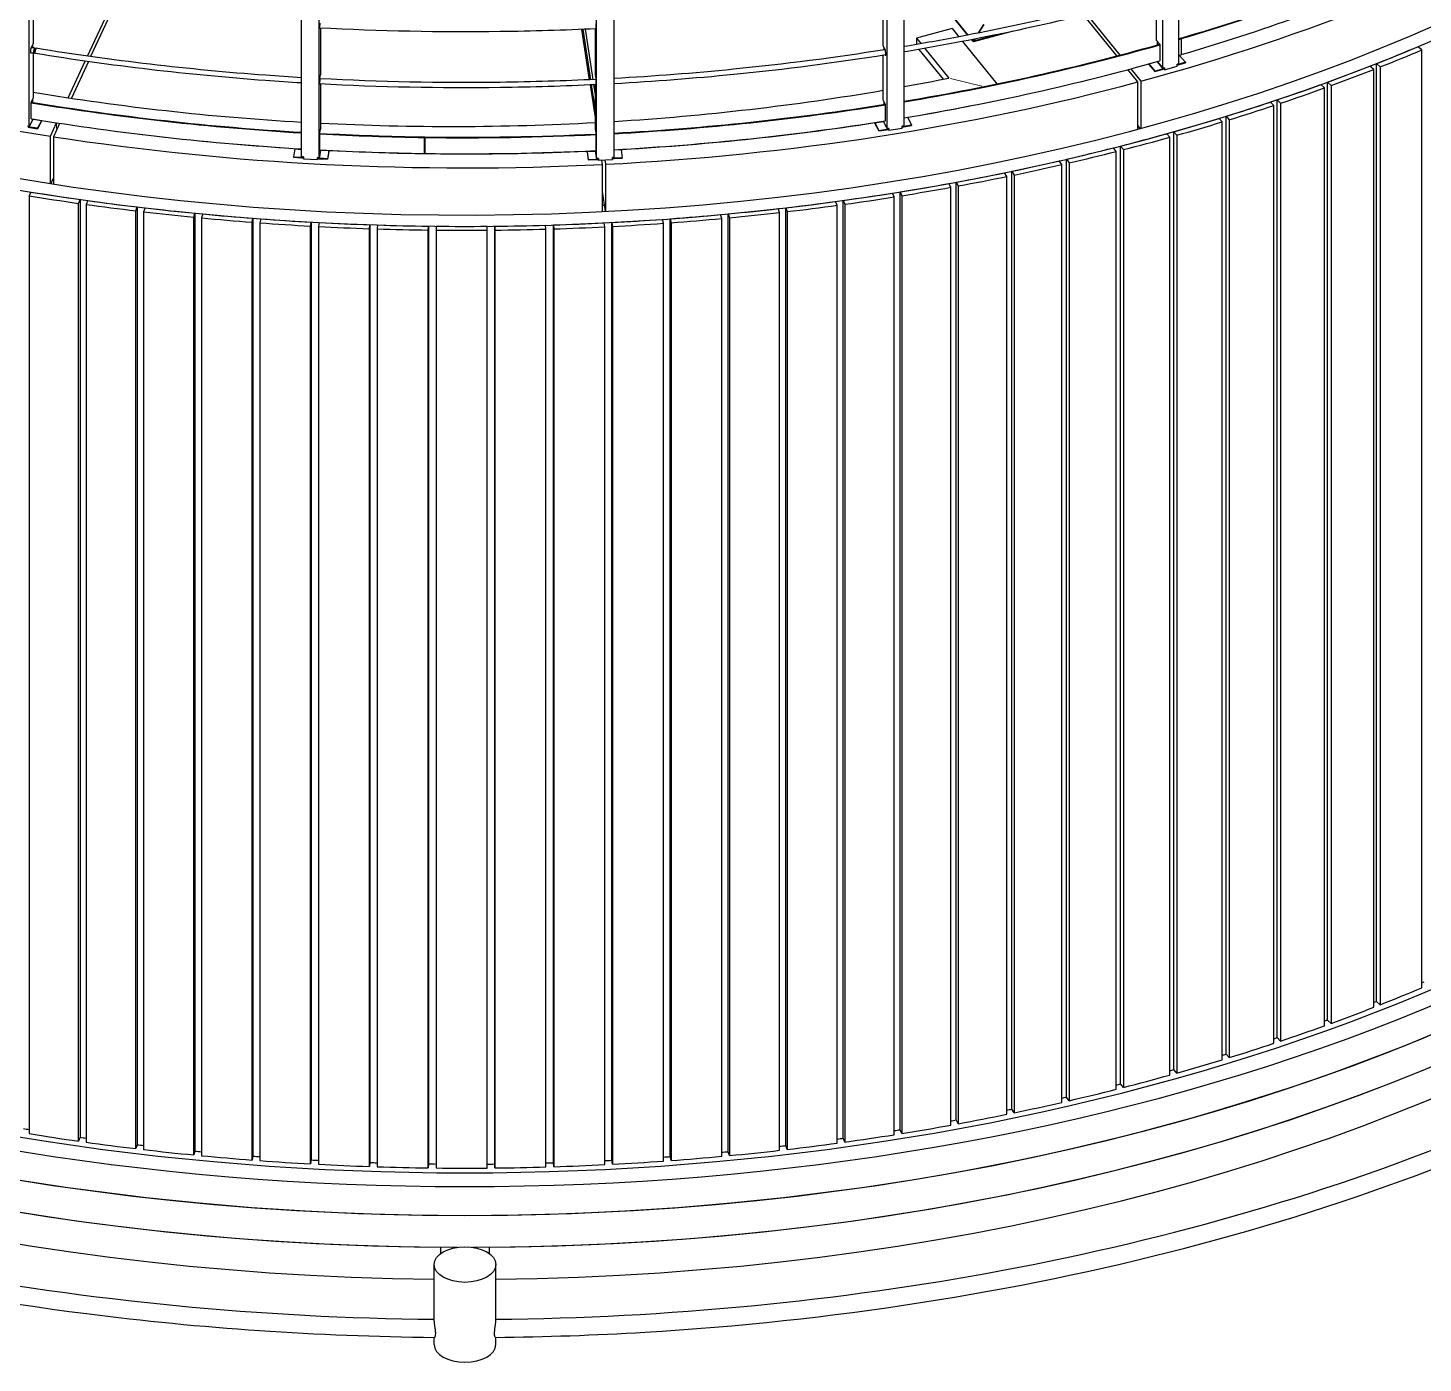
# Model space of a CAD drawing. Header units: millimetres. Extents: x 0 to 89100, y 0 to 63000.
# Drawn here: x 78473 to 83818, y 42423 to 47537 of the extents above; entities that cross this region are included whole.
import ezdxf

# ---------------------------------------------------------------- set-up
doc = ezdxf.new("R2010")
doc.units = ezdxf.units.MM
doc.header["$LTSCALE"] = 150
doc.layers.add('Visible', color=7, linetype='Continuous', lineweight=25)
doc.layers.add('Visible Narrow', color=7, linetype='Continuous', lineweight=18)

msp = doc.modelspace()

# ---------------------------------------------------------------- linework, layer by layer
at = {"layer": 'Visible'}
for p, q in [((82821, 47381.98), (82821, 48123.57)), ((82881.46, 47399.31), (82881.46, 48140.89)), ((78477.82, 47159.33), (78477.82, 47900.92)), ((81764.16, 47150.88), (81764.16, 47892.47)), ((81829.13, 47161.45), (81829.13, 47903.03)), ((79521.47, 47043.15), (79521.47, 47784.73)), ((79588.65, 47039.36), (79588.65, 47780.94)), ((80651.52, 47036.63), (80651.52, 47778.21)), ((80718.75, 47040.07), (80718.75, 47781.66)), ((82073.59, 47509.09), (81937.52, 47677.56)), ((82075.3, 47509.42), (81939.25, 47677.87)), ((78493.13, 47654.21), (78493.13, 47475.66)), ((81749.31, 47467.29), (81749.31, 47645.89)), ((82796.66, 47488.68), (82796.66, 47659.09)), ((78701.59, 47428.42), (78786.21, 47610.75)), ((78797.92, 47609.2), (78713.25, 47426.78)), ((82644.38, 47429.43), (82518.02, 47585.88)), ((82529.07, 47588.6), (82655.3, 47432.3)), ((79593.98, 47536.02), (79593.98, 47356.8)), ((80624.67, 47338.17), (80595.44, 47531.01)), ((80629.26, 47338.38), (80600.04, 47531.21)), ((80607.41, 47531.53), (80636.63, 47338.72)), ((80646.68, 47354.09), (80646.68, 47533.33)), ((82013.48, 47534), (81877.53, 47497.4)), ((82013.48, 47534), (82038.97, 47502.44)), ((82247.53, 47523.9), (82094.83, 47482.79)), ((82114.99, 47517.21), (82135.46, 47549.69)), ((82135.46, 47549.69), (82114.99, 47517.21)), ((78485.48, 47460.49), (78493.13, 47475.66)), ((78490.58, 47470.6), (78490.58, 47460.74)), ((81749.31, 47467.29), (81756.74, 47452.08)), ((81877.53, 47497.4), (81877.53, 47473.19)), ((81877.53, 47497.4), (81894.69, 47476.16)), ((82053.35, 47484.64), (82184.65, 47322.08)), ((82094.83, 47482.79), (82087.94, 47491.32)), ((82094.83, 47485.24), (82089.65, 47491.66)), ((82205.58, 47515.06), (82094.83, 47485.24)), ((82094.83, 47485.24), (82100.18, 47493.72)), ((82100.18, 47493.72), (82094.83, 47485.24)), ((82094.83, 47482.79), (82094.83, 47485.24)), ((82094.83, 47482.79), (82094.83, 47485.24)), ((82796.66, 47488.68), (82809, 47474.33)), ((82798.35, 47486.71), (82798.35, 47471.22)), ((82808.36, 47474.04), (82808.36, 47475.08)), ((82809, 47474.33), (82809, 47410.03)), ((82888.83, 47497.22), (82890.53, 47495.29)), ((82889.68, 47496.24), (82889.68, 47497.47)), ((82889.68, 47497.47), (82891.38, 47495.54)), ((82890.53, 47495.29), (82890.53, 47434.05)), ((82891.38, 47495.54), (82891.38, 47434.3)), ((83813.38, 47452.48), (83797.84, 47464.7)), ((78493.13, 47439.88), (78493.13, 47268.07)), ((78496.13, 47441.63), (78495.81, 47441.68)), ((78496.04, 47441.69), (78497.19, 47440.86)), ((78498.67, 47457.17), (78498.35, 47457.23)), ((78498.56, 47457.14), (78499.92, 47457.56)), ((78627.64, 47269.07), (78692.72, 47409.31)), ((81749.31, 47259.69), (81749.31, 47431.55)), ((81751.91, 47461.97), (81751.91, 47452.39)), ((81886.2, 47454.21), (81978.5, 47339.93)), ((81909.18, 47458.22), (82001.09, 47344.42)), ((82809, 47410.03), (82808.62, 47410.47)), ((82883.74, 47432.06), (82907.01, 47404.98)), ((82891.38, 47434.3), (82890.53, 47435.28)), ((83813.38, 43860.92), (83813.38, 47452.48)), ((78704.38, 47407.65), (78639.24, 47267.31)), ((79591.32, 47341.07), (79593.98, 47356.8)), ((82724.89, 47329.75), (82686.72, 47377)), ((82697.61, 47379.91), (82735.77, 47332.68)), ((82766.78, 47398.64), (82780.74, 47402.64)), ((82766.78, 47398.64), (82790.11, 47371.49)), ((82766.78, 47396.81), (82766.78, 47398.64)), ((82766.78, 47396.81), (82790.11, 47369.65)), ((82790.11, 47371.49), (82817.66, 47379.38)), ((82790.11, 47369.65), (82817.66, 47377.55)), ((82790.11, 47371.49), (82790.11, 47369.65)), ((82798.43, 47407.6), (82821.69, 47380.54)), ((82818, 47385.48), (82798.88, 47407.72)), ((82817.66, 47379.38), (82821.69, 47380.54)), ((82817.66, 47377.55), (82823.71, 47379.28)), ((82818, 47385.48), (82821, 47381.98)), ((82827.04, 47383.72), (82821, 47381.98)), ((82821.69, 47382.18), (82821.69, 47380.54)), ((82823.71, 47382.76), (82823.71, 47379.28)), ((82826.04, 47383.43), (82826.04, 47377.53)), ((82827.04, 47376.37), (82826.04, 47377.53)), ((82827.04, 47376.37), (82875.42, 47390.23)), ((82827.04, 47383.72), (82827.04, 47376.37)), ((82881.46, 47399.31), (82875.42, 47397.57)), ((82875.42, 47390.23), (82875.42, 47397.57)), ((82875.42, 47394.09), (82879.47, 47395.25)), ((82875.44, 47397.58), (82875.44, 47395.94)), ((82875.44, 47395.94), (82879.47, 47397.09)), ((82907.01, 47404.98), (82879.47, 47397.09)), ((82879.47, 47395.25), (82907.01, 47403.15)), ((82907.01, 47404.98), (82907.01, 47403.15)), ((83628.8, 47377.53), (83614.03, 47390.06)), ((83628.8, 43785.97), (83628.8, 47377.53)), ((83638.84, 47399.8), (83653.6, 47387.27)), ((83638.84, 43808.24), (83638.84, 47399.8)), ((83653.6, 47387.27), (83653.6, 43795.71)), ((79593.98, 47321.69), (79593.98, 47149.2)), ((80646.68, 47192.93), (80627.71, 47318.11)), ((80646.68, 47223.43), (80632.3, 47318.32)), ((80639.67, 47318.67), (80646.68, 47272.42)), ((80646.68, 47354.09), (80649.1, 47338.35)), ((80646.68, 47146.5), (80646.68, 47319)), ((82724.89, 47149.1), (82724.89, 47329.75)), ((82735.77, 47332.68), (82735.77, 47152.03)), ((83439.62, 47306.5), (83425.65, 47319.33)), ((83439.62, 43714.94), (83439.62, 47306.5)), ((83451.06, 43736.98), (83451.06, 47328.55)), ((83451.06, 47328.55), (83465.02, 47315.71)), ((83465.02, 47315.71), (83465.02, 43724.15)), ((78485.37, 47252.68), (78493.13, 47268.07)), ((78485.37, 47188.39), (78485.37, 47252.68)), ((78490.58, 47263.01), (78490.58, 47251.52)), ((81749.31, 47259.69), (81756.84, 47244.27)), ((81751.91, 47254.38), (81751.91, 47243.18)), ((82207.07, 47261.86), (82207.07, 47263.19)), ((83246.1, 47239.48), (83232.95, 47252.6)), ((83258.92, 47261.27), (83272.06, 47248.16)), ((83258.92, 43669.71), (83258.92, 47261.27)), ((81756.84, 47244.27), (81756.84, 47179.97)), ((83062.67, 43606.51), (83062.67, 47198.07)), ((83062.67, 47198.07), (83074.99, 47184.69)), ((83246.1, 43647.92), (83246.1, 47239.48)), ((83272.06, 47248.16), (83272.06, 43656.59)), ((78477.82, 47159.33), (78471.34, 47160.42)), ((78473.74, 47160.02), (78473.74, 47156.28)), ((78473.74, 47156.28), (78480.22, 47155.19)), ((78475.9, 47159.66), (78475.9, 47157.75)), ((78475.9, 47157.75), (78476.78, 47159.51)), ((78475.9, 47157.75), (78480.22, 47157.03)), ((78479.71, 47163.08), (78477.82, 47159.33)), ((78492.17, 47187.77), (78479.71, 47163.08)), ((78509.74, 47152.06), (78480.22, 47157.03)), ((78480.22, 47155.19), (78509.74, 47150.22)), ((78485.61, 47188.85), (78485.37, 47188.39)), ((78524.43, 47181.16), (78491.62, 47186.68)), ((78524.43, 47181.16), (78509.74, 47152.06)), ((78524.43, 47179.33), (78509.74, 47150.22)), ((78509.74, 47152.06), (78509.74, 47150.22)), ((78524.43, 47179.33), (78524.43, 47181.16)), ((78559.25, 47121.71), (78582.92, 47172.71)), ((78594.51, 47170.92), (78570.84, 47119.92)), ((79591.28, 47133.26), (79593.98, 47149.2)), ((80646.68, 47146.5), (80649.13, 47130.54)), ((81717.98, 47172.95), (81750.79, 47178.29)), ((81717.98, 47172.95), (81732.21, 47143.78)), ((81717.98, 47171.11), (81717.98, 47172.95)), ((81717.98, 47171.11), (81732.21, 47141.94)), ((81732.21, 47143.78), (81761.81, 47148.59)), ((81732.21, 47141.94), (81761.81, 47146.75)), ((81732.21, 47143.78), (81732.21, 47141.94)), ((81762.33, 47154.64), (81750.23, 47179.43)), ((81756.84, 47179.97), (81756.61, 47180.44)), ((81761.81, 47148.59), (81766.14, 47149.29)), ((81761.81, 47146.75), (81768.31, 47147.81)), ((81762.33, 47154.64), (81764.16, 47150.88)), ((81770.66, 47151.94), (81764.16, 47150.88)), ((81765.28, 47151.07), (81766.14, 47149.29)), ((81766.14, 47151.21), (81766.14, 47149.29)), ((81768.31, 47151.56), (81768.31, 47147.81)), ((81770.05, 47151.84), (81770.05, 47145.84)), ((81770.66, 47144.59), (81770.05, 47145.84)), ((81770.66, 47144.59), (81822.63, 47153.05)), ((81770.66, 47151.94), (81770.66, 47144.59)), ((81829.13, 47161.45), (81822.63, 47160.4)), ((81822.63, 47153.05), (81822.63, 47160.4)), ((81822.63, 47156.65), (81828.22, 47157.56)), ((81823.89, 47160.6), (81823.89, 47158.69)), ((81823.89, 47158.69), (81828.22, 47159.39)), ((81857.82, 47164.21), (81828.22, 47159.39)), ((81828.22, 47157.56), (81857.82, 47162.37)), ((81843.59, 47193.38), (81829.13, 47191.03)), ((81843.59, 47193.38), (81857.82, 47164.21)), ((81857.82, 47164.21), (81857.82, 47162.37)), ((82733.73, 47151.48), (82724.89, 47162.43)), ((83048.49, 47176.56), (83036.18, 47189.95)), ((83048.49, 43585), (83048.49, 47176.56)), ((83074.99, 47184.69), (83074.99, 43593.12)), ((78559.25, 46941.06), (78559.25, 47121.71)), ((78570.84, 47119.92), (78570.84, 46939.27)), ((79591.28, 47068.96), (79591.28, 47133.26)), ((79992.49, 47119.23), (79992.39, 47117.07)), ((79992.39, 47117.07), (79992.39, 47055.83)), ((79992.49, 47058), (79992.49, 47119.23)), ((79993.45, 47119.22), (79993.35, 47117.06)), ((79993.35, 47117.06), (79993.35, 47055.82)), ((80649.13, 47130.54), (80649.13, 47066.24)), ((82847.06, 47117.83), (82835.59, 47131.46)), ((82847.06, 43526.27), (82847.06, 47117.83)), ((82862.58, 47139.03), (82874.05, 47125.39)), ((82862.58, 43547.46), (82862.58, 47139.03)), ((82874.05, 47125.39), (82874.05, 43533.83)), ((79495.81, 47073.02), (79490.71, 47042.86)), ((79490.71, 47042.86), (79521.31, 47041.13)), ((79490.71, 47042.86), (79490.71, 47041.02)), ((79490.71, 47041.02), (79521.31, 47039.29)), ((79495.81, 47073.02), (79521.47, 47071.58)), ((79521.31, 47041.13), (79525.79, 47040.88)), ((79521.31, 47039.29), (79528.03, 47038.91)), ((79528.19, 47042.77), (79521.47, 47043.15)), ((79525.79, 47042.91), (79525.79, 47040.88)), ((79528.03, 47042.78), (79528.03, 47038.91)), ((79528.19, 47039.87), (79528.03, 47038.91)), ((79528.19, 47042.77), (79528.19, 47035.42)), ((79528.19, 47035.42), (79581.93, 47032.39)), ((79588.65, 47039.36), (79581.93, 47039.74)), ((79581.93, 47032.39), (79581.93, 47039.74)), ((79582.15, 47033.68), (79582.15, 47039.73)), ((79583.26, 47039.66), (79583.26, 47035.8)), ((79583.26, 47035.8), (79589.98, 47035.42)), ((79585.5, 47039.54), (79585.5, 47037.51)), ((79585.5, 47037.51), (79585.84, 47039.52)), ((79585.5, 47037.51), (79589.98, 47037.25)), ((79589.31, 47043.24), (79588.65, 47039.36)), ((79593.73, 47069.32), (79589.31, 47043.24)), ((79620.59, 47035.53), (79589.98, 47037.25)), ((79589.98, 47035.42), (79620.59, 47033.69)), ((79591.36, 47069.44), (79591.28, 47068.96)), ((79625.7, 47065.69), (79593.42, 47067.51)), ((79625.7, 47065.69), (79620.59, 47035.53)), ((79625.7, 47063.86), (79620.59, 47033.69)), ((79620.59, 47035.53), (79620.59, 47033.69)), ((79625.7, 47063.86), (79625.7, 47065.69)), ((79992.39, 47055.83), (79992.49, 47058)), ((80614.97, 47063.15), (80647.19, 47064.8)), ((80614.97, 47063.15), (80619.61, 47032.96)), ((80614.97, 47061.31), (80614.97, 47063.15)), ((80614.97, 47061.31), (80619.61, 47031.12)), ((80650.92, 47040.51), (80646.91, 47066.62)), ((80649.13, 47066.24), (80649.06, 47066.72)), ((80650.24, 47034.53), (80654.72, 47034.76)), ((80650.92, 47040.51), (80651.52, 47036.63)), ((80658.24, 47036.97), (80651.52, 47036.63)), ((80654.41, 47036.77), (80654.72, 47034.76)), ((80654.72, 47036.79), (80654.72, 47034.76)), ((80656.96, 47036.91), (80656.96, 47033.03)), ((80658.04, 47036.96), (80658.04, 47030.92)), ((80658.24, 47036.97), (80658.24, 47029.62)), ((80718.75, 47040.07), (80712.03, 47039.73)), ((80712.03, 47032.38), (80712.03, 47039.73)), ((80712.03, 47037.28), (80712.25, 47035.87)), ((80712.25, 47039.74), (80712.25, 47035.87)), ((80712.25, 47035.87), (80718.97, 47036.21)), ((80714.49, 47039.85), (80714.49, 47037.82)), ((80714.49, 47037.82), (80718.97, 47038.05)), ((80744.96, 47069.81), (80718.75, 47068.47)), ((80749.6, 47039.62), (80718.97, 47038.05)), ((80718.97, 47036.21), (80749.6, 47037.78)), ((80744.96, 47069.81), (80749.6, 47039.62)), ((80749.6, 47039.62), (80749.6, 47037.78)), ((82642.06, 47063.36), (82631.46, 47077.22)), ((82642.06, 43471.79), (82642.06, 47063.36)), ((82658.91, 43492.65), (82658.91, 47084.22)), ((82658.91, 47084.22), (82669.51, 47070.35)), ((82669.51, 47070.35), (82669.51, 43478.79)), ((79581.93, 47032.39), (79582.15, 47033.68)), ((80619.61, 47032.96), (80650.24, 47034.53)), ((80619.61, 47032.96), (80619.61, 47031.12)), ((80619.61, 47031.12), (80650.24, 47032.69)), ((80650.24, 47032.69), (80656.96, 47033.03)), ((80658.24, 47029.62), (80658.04, 47030.92)), ((80658.24, 47029.62), (80712.03, 47032.38)), ((80673.84, 47013.69), (80671.32, 47030.29)), ((80673.84, 46833.04), (80673.84, 47013.69)), ((80683.27, 47030.91), (80685.79, 47014.3)), ((80685.79, 47014.3), (80685.79, 46833.65)), ((82222.47, 46967.48), (82213.65, 46981.75)), ((82241.9, 43396.01), (82241.9, 46987.58)), ((82241.9, 46987.58), (82250.73, 46973.3)), ((82433.78, 47013.22), (82424.06, 47027.3)), ((82433.78, 43421.66), (82433.78, 47013.22)), ((82451.93, 47033.71), (82461.64, 47019.63)), ((82451.93, 43442.15), (82451.93, 47033.71)), ((82461.64, 47019.63), (82461.64, 43428.07)), ((78570.84, 46962.98), (78560.57, 46940.86)), ((82008.44, 46926.2), (82000.51, 46940.65)), ((82029.11, 46945.88), (82037.04, 46931.43)), ((82029.11, 43354.31), (82029.11, 46945.88)), ((82037.04, 46931.43), (82037.04, 43339.87)), ((82222.47, 43375.92), (82222.47, 46967.48)), ((82250.73, 46973.3), (82250.73, 43381.74)), ((78484.52, 46907.99), (78477.4, 46893.4)), ((78477.4, 46893.4), (78477.4, 43301.84)), ((78666.68, 46864.76), (78672.87, 46879.49)), ((78672.87, 46879.49), (78672.87, 43287.92)), ((78702.03, 46875.4), (78695.83, 46860.68)), ((80685.33, 46833.63), (80673.84, 46909.48)), ((81596.37, 46875.99), (81602.46, 46861.25)), ((81596.37, 43284.43), (81596.37, 46875.99)), ((81791.94, 46889.44), (81784.93, 46904.04)), ((81791.94, 43297.87), (81791.94, 46889.44)), ((81813.84, 43317.1), (81813.84, 46908.67)), ((81813.84, 46908.67), (81820.85, 46894.06)), ((81820.85, 46894.06), (81820.85, 43302.5)), ((82008.44, 43334.64), (82008.44, 46926.2)), ((78666.68, 43273.2), (78666.68, 46864.76)), ((78695.83, 46860.68), (78695.83, 43269.11)), ((78886.79, 46836.02), (78892.05, 46850.87)), ((78886.79, 43244.46), (78886.79, 46836.02)), ((78892.05, 46850.87), (78892.05, 43259.31)), ((78921.44, 46847.4), (78916.18, 46832.55)), ((78916.18, 46832.55), (78916.18, 43240.99)), ((79108.56, 46811.92), (79112.88, 46826.87)), ((79112.88, 46826.87), (79112.88, 43235.3)), ((79142.47, 46824.01), (79138.15, 46809.07)), ((80673.84, 46857.36), (80681.65, 46857.92)), ((81130.6, 46806.68), (81126.38, 46821.64)), ((81155.99, 46824.42), (81160.21, 46809.47)), ((81155.99, 43232.86), (81155.99, 46824.42)), ((81352.73, 46829.64), (81347.58, 46844.5)), ((81352.73, 43238.07), (81352.73, 46829.64)), ((81376.99, 43256.34), (81376.99, 46847.9)), ((81376.99, 46847.9), (81382.15, 46833.04)), ((81382.15, 46833.04), (81382.15, 43241.48)), ((81573.28, 46857.23), (81567.19, 46871.98)), ((81573.28, 43265.67), (81573.28, 46857.23)), ((81602.46, 46861.25), (81602.46, 43269.69)), ((79108.56, 43220.36), (79108.56, 46811.92)), ((79138.15, 46809.07), (79138.15, 43217.5)), ((79331.69, 46792.48), (79335.08, 46807.51)), ((79331.69, 43200.92), (79331.69, 46792.48)), ((79335.08, 46807.51), (79335.08, 43215.95)), ((79364.83, 46805.28), (79361.44, 46790.25)), ((79361.44, 46790.25), (79361.44, 43198.68)), ((79555.91, 46777.73), (79558.34, 46792.82)), ((79555.91, 43186.17), (79555.91, 46777.73)), ((79558.34, 46792.82), (79558.34, 43201.26)), ((79588.21, 46791.22), (79585.78, 46776.13)), ((79585.78, 46776.13), (79585.78, 43184.56)), ((79780.9, 46767.69), (79782.39, 46782.83)), ((79780.9, 43176.13), (79780.9, 46767.69)), ((79782.39, 46782.83), (79782.39, 43191.26)), ((79812.34, 46781.85), (79810.85, 46766.71)), ((80006.38, 46762.38), (80006.91, 46777.53)), ((80006.91, 46777.53), (80006.91, 43185.97)), ((80036.9, 46777.18), (80036.37, 46762.03)), ((80232.04, 46761.79), (80231.62, 46776.95)), ((80261.62, 46777.23), (80262.04, 46762.07)), ((80261.62, 43185.66), (80261.62, 46777.23)), ((80457.59, 46765.94), (80456.22, 46781.08)), ((80486.18, 43190.42), (80486.18, 46781.98)), ((80486.18, 46781.98), (80487.55, 46766.85)), ((80682.73, 46774.81), (80680.41, 46789.91)), ((80682.73, 43183.25), (80682.73, 46774.81)), ((80710.29, 46791.44), (80712.62, 46776.35)), ((80710.29, 43199.88), (80710.29, 46791.44)), ((80712.62, 46776.35), (80712.62, 43184.78)), ((80907.17, 46788.4), (80903.89, 46803.44)), ((80907.17, 43196.84), (80907.17, 46788.4)), ((80933.66, 43214.03), (80933.66, 46805.6)), ((80933.66, 46805.6), (80936.93, 46790.56)), ((80936.93, 46790.56), (80936.93, 43199)), ((81130.6, 43215.12), (81130.6, 46806.68)), ((81160.21, 46809.47), (81160.21, 43217.9)), ((79810.85, 46766.71), (79810.85, 43175.15)), ((80006.38, 43170.81), (80006.38, 46762.38)), ((80036.37, 46762.03), (80036.37, 43170.46)), ((80232.04, 43170.23), (80232.04, 46761.79)), ((80262.04, 46762.07), (80262.04, 43170.51)), ((80457.59, 43174.38), (80457.59, 46765.94)), ((80487.55, 46766.85), (80487.55, 43175.28)), ((83653.6, 43795.71), (83638.84, 43808.24)), ((83465.02, 43724.15), (83451.06, 43736.98)), ((83272.06, 43656.59), (83258.92, 43669.71)), ((83074.99, 43593.12), (83062.67, 43606.51)), ((82874.05, 43533.83), (82862.58, 43547.46)), ((82669.51, 43478.79), (82658.91, 43492.65)), ((82461.64, 43428.07), (82451.93, 43442.15)), ((82037.04, 43339.87), (82029.11, 43354.31)), ((82250.73, 43381.74), (82241.9, 43396.01)), ((81820.85, 43302.5), (81813.84, 43317.1)), ((78672.87, 43287.92), (78666.68, 43273.2)), ((78892.05, 43259.31), (78886.79, 43244.46)), ((81382.15, 43241.48), (81376.99, 43256.34)), ((81602.46, 43269.69), (81596.37, 43284.43)), ((79112.88, 43235.3), (79108.56, 43220.36)), ((79335.08, 43215.95), (79331.69, 43200.92)), ((79558.34, 43201.26), (79555.91, 43186.17)), ((79782.39, 43191.26), (79780.9, 43176.13)), ((80487.55, 43175.28), (80486.18, 43190.42)), ((80712.62, 43184.78), (80710.29, 43199.88)), ((80936.93, 43199), (80933.66, 43214.03)), ((81160.21, 43217.9), (81155.99, 43232.86)), ((80006.91, 43185.97), (80006.38, 43170.81)), ((80262.04, 43170.51), (80261.62, 43185.66)), ((80053.32, 42866.89), (80053.32, 42842.12)), ((80240.82, 42842.12), (80240.82, 42866.89)), ((80028.95, 42583.83), (80028.95, 42800.63)), ((80265.2, 42583.83), (80265.2, 42800.63)), ((80028.95, 42494.44), (80028.95, 42521.78)), ((80265.2, 42494.44), (80265.2, 42521.78))]:
    msp.add_line(p, q, dxfattribs=at)
for centre, major_axis, ratio, start_param, end_param in [((80147.07, 50348.97), (-6187.5, 0), 0.5773503, 6.0985564, 9.6081897), ((80147.07, 50348.97), (6112.5, 0), 0.5773503, 3.3458491, 6.2831853), ((80147.07, 50529.62), (6112.5, 0), 0.5773503, 5.1497029, 5.4968055), ((80147.07, 50612.29), (6052.12, 0), 0.5773503, 5.1827013, 5.3539803), ((80147.07, 50612.29), (6055.87, 0), 0.5773503, 5.1827013, 5.3535605), ((80147.07, 50551.05), (6055.87, 0), 0.5773503, 5.1827013, 5.3535605), ((80147.07, 50529.62), (6112.5, 0), 0.5773503, 4.1025053, 4.449608), ((79591.32, 47546.21), (-0.63, -11.23), 0.0794552, 3.7593168, 6.752862), ((80649.1, 47543.49), (0.58, -11.24), 0.0722145, 5.8135378, 8.807446), ((80147.07, 50612.29), (6052.12, 0), 0.5773503, 4.9940254, 5.1678013), ((80147.07, 50612.29), (6055.87, 0), 0.5773503, 4.9938463, 5.1674981), ((80147.07, 50612.29), (6052.12, 0), 0.5773503, 5.1811781, 5.1825425), ((80147.07, 50612.29), (6055.87, 0), 0.5773503, 5.1808646, 5.1825425), ((80147.07, 50348.97), (6187.5, 0), 0.5773503, 5.3120056, 5.3434761), ((78485.48, 47451.3), (-1.87, -11.09), 0.2283832, 3.7764009, 6.7536381), ((78483.32, 47451.66), (1.87, 11.09), 0.2283832, 3.5819784, 3.6105838), ((78497.49, 47449.39), (-1.63, -9.96), 0.2223945, 2.5768326, 6.8483691), ((78497.49, 47449.39), (-1.27, -7.77), 0.222054, 3.2520278, 6.1727502), ((78497.49, 47449.39), (1.31, 7.99), 0.2223945, 6.1580453, 9.5510875), ((78502.55, 47448.56), (-1.62, -9.96), 0.2217134, 3.1415927, 6.2831853), ((81756.74, 47442.89), (1.81, -11.1), 0.2213923, 5.8127772, 8.7911878), ((81758.9, 47443.24), (1.81, -11.1), 0.2213923, 5.8142349, 5.827054), ((80147.07, 50551.05), (6055.87, 0), 0.5773503, 4.9938463, 5.1674981), ((80147.07, 50551.05), (6055.87, 0), 0.5773503, 5.1808646, 5.1825425), ((80147.07, 50348.97), (-6213.75, 0), 0.5773503, 2.1704027, 2.2018937), ((80147.07, 46745.16), (-6315, 0), 0.5773503, 6.1038739, 9.6040893), ((80147.07, 50348.97), (6187.5, 0), 0.5773503, 5.2756866, 5.3071571), ((80147.07, 50348.97), (-6213.75, 0), 0.5773503, 2.1340837, 2.1655747), ((79591.32, 47331.88), (-0.63, -11.23), 0.0794552, 3.7593168, 6.752862), ((80649.1, 47329.16), (0.58, -11.24), 0.0722145, 5.8135378, 8.807446), ((80147.07, 50529.62), (6112.5, 0), 0.5773503, 4.800637, 5.1477397), ((80150.24, 50606.61), (-5877.69, -46.88), 0.5864656, 1.8557871, 1.8864609), ((80147.07, 50348.97), (6187.5, 0), 0.5773503, 5.2393676, 5.2708381), ((80147.07, 50348.97), (-6213.75, 0), 0.5773503, 2.0977647, 2.1292557), ((80147.07, 50612.29), (6052.12, 0), 0.5773503, 4.4342515, 4.608835), ((80147.07, 50612.29), (6055.87, 0), 0.5773503, 4.4344283, 4.6088994), ((80150.24, 50606.61), (-5877.69, -46.88), 0.5864656, 1.2803155, 1.4589398), ((80150.24, 50606.61), (-5877.69, -46.88), 0.5864656, 1.6629933, 1.8416467), ((80147.07, 50348.97), (6187.5, 0), 0.5773503, 5.2030486, 5.2345191), ((80147.07, 50612.29), (6052.12, 0), 0.5773503, 4.8069893, 4.9816125), ((80147.07, 50612.29), (6055.87, 0), 0.5773503, 4.8069306, 4.9814417), ((80147.07, 50348.97), (-6213.75, 0), 0.5773503, 2.0614457, 2.0929367), ((80147.07, 50551.05), (6055.87, 0), 0.5773503, 4.4344283, 4.6088994), ((80150.5, 50574.13), (-6027.59, -48.07), 0.5864656, 1.3030461, 1.3035108), ((80150.24, 50606.61), (-5877.69, -46.88), 0.5864656, 1.4713389, 1.6506798), ((80147.07, 50551.05), (6055.87, 0), 0.5773503, 4.8069306, 4.9814417), ((80147.07, 50348.97), (6187.5, 0), 0.5773503, 5.1667296, 5.1982001), ((80147.07, 50348.97), (-6213.75, 0), 0.5773503, 2.0251267, 2.0566177), ((80147.07, 46757.41), (-6245.17, 0), 0.5773503, 6.1828271, 9.5251361), ((80147.07, 50529.62), (6112.5, 0), 0.5773503, 4.4515712, 4.7986738), ((80147.07, 50612.29), (6052.12, 0), 0.5773503, 4.6204247, 4.6868435), ((80147.07, 50612.29), (6055.87, 0), 0.5773503, 4.6204819, 4.6868435), ((80147.07, 50612.29), (6055.87, 0), 0.5773503, 4.6870023, 4.7953882), ((80147.07, 50612.29), (6052.12, 0), 0.5773503, 4.6870023, 4.7954398), ((80147.07, 50348.97), (6187.5, 0), 0.5773503, 5.1304106, 5.1618811), ((80147.07, 50348.97), (-6213.75, 0), 0.5773503, 1.9888077, 2.0202987), ((80147.07, 50551.05), (6055.87, 0), 0.5773503, 4.6204819, 4.6868435), ((80150.24, 50606.33), (-6027.69, -48.08), 0.5864656, 1.5399444, 1.5400881), ((80147.07, 50551.05), (6055.87, 0), 0.5773503, 4.6870023, 4.7953882), ((80147.07, 50348.97), (6187.5, 0), 0.5773503, 5.0940916, 5.1255621), ((80147.07, 50348.97), (-6213.75, 0), 0.5773503, 1.9524887, 1.9839797), ((80147.07, 50348.97), (6187.5, 0), 0.5773503, 5.0214537, 5.0529242), ((80147.07, 50348.97), (6187.5, 0), 0.5773503, 5.0577726, 5.0892432), ((80147.07, 50348.97), (-6213.75, 0), 0.5773503, 1.9161698, 1.9476607), ((80147.07, 50348.97), (6187.5, 0), 0.5773503, 4.9851347, 5.0166052), ((80147.07, 50348.97), (-6213.75, 0), 0.5773503, 1.8798508, 1.9113417), ((80147.07, 50348.97), (-6213.75, 0), 0.5773503, 1.2987469, 1.3302379), ((80147.07, 50348.97), (6187.5, 0), 0.5773503, 4.4403498, 4.4718203), ((80147.07, 50348.97), (6187.5, 0), 0.5773503, 4.4766688, 4.5081393), ((80147.07, 50348.97), (6187.5, 0), 0.5773503, 4.9488157, 4.9802862), ((80147.07, 50348.97), (-6213.75, 0), 0.5773503, 1.8072128, 1.8387038), ((80147.07, 50348.97), (-6213.75, 0), 0.5773503, 1.8435318, 1.8750228), ((80147.07, 50348.97), (-6213.75, 0), 0.5773503, 1.3350659, 1.3665569), ((80147.07, 50348.97), (-6213.75, 0), 0.5773503, 1.3713849, 1.4028759), ((80147.07, 50348.97), (6187.5, 0), 0.5773503, 4.5129878, 4.5444583), ((80147.07, 50348.97), (6187.5, 0), 0.5773503, 4.5493068, 4.5807773), ((80147.07, 50348.97), (6187.5, 0), 0.5773503, 4.8398587, 4.8713292), ((80147.07, 50348.97), (6187.5, 0), 0.5773503, 4.8761777, 4.9076482), ((80147.07, 50348.97), (-6213.75, 0), 0.5773503, 1.7345748, 1.7660658), ((80147.07, 50348.97), (6187.5, 0), 0.5773503, 4.9124967, 4.9439672), ((80147.07, 50348.97), (-6213.75, 0), 0.5773503, 1.7708938, 1.8023848), ((80147.07, 50348.97), (-6213.75, 0), 0.5773503, 1.4077039, 1.4391949), ((80147.07, 50348.97), (-6213.75, 0), 0.5773503, 1.4440229, 1.4755139), ((80147.07, 50348.97), (6187.5, 0), 0.5773503, 4.5856258, 4.6170963), ((80147.07, 50348.97), (-6213.75, 0), 0.5773503, 1.4803419, 1.5118329), ((80147.07, 50348.97), (6187.5, 0), 0.5773503, 4.6219448, 4.6534153), ((80147.07, 50348.97), (6187.5, 0), 0.5773503, 4.6582638, 4.6897343), ((80147.07, 50348.97), (6187.5, 0), 0.5773503, 4.6945827, 4.7260532), ((80147.07, 50348.97), (6187.5, 0), 0.5773503, 4.7309017, 4.7623722), ((80147.07, 50348.97), (6187.5, 0), 0.5773503, 4.7672207, 4.7986912), ((80147.07, 50348.97), (-6213.75, 0), 0.5773503, 1.6256178, 1.6571088), ((80147.07, 50348.97), (6187.5, 0), 0.5773503, 4.8035397, 4.8350102), ((80147.07, 50348.97), (-6213.75, 0), 0.5773503, 1.6619368, 1.6934278), ((80147.07, 50348.97), (-6213.75, 0), 0.5773503, 1.6982558, 1.7297468), ((80147.07, 50348.97), (-6213.75, 0), 0.5773503, 1.5166609, 1.5481518), ((80147.07, 50348.97), (-6213.75, 0), 0.5773503, 1.5529799, 1.5844708), ((80147.07, 50348.97), (-6213.75, 0), 0.5773503, 1.5892988, 1.6207898), ((80147.07, 46634.93), (6315, 0), 0.5773503, 3.1415927, 6.2831853), ((80147.07, 46634.93), (6315, 0), 0.5773503, 3.1415927, 6.2831853), ((80147.07, 46634.93), (-6315, 0), 0.5773503, 0, 3.1415927), ((80147.07, 46512.46), (-6315, 0), 0.5773503, 0, 1.565985), ((80147.07, 46512.46), (-6315, 0), 0.5773503, 0, 1.565985), ((80147.07, 46512.46), (6315, 0), 0.5773503, 4.7172003, 6.2831853), ((80147.07, 46512.46), (6315, 0), 0.5773503, 4.7172003, 6.2831853), ((80147.07, 46512.46), (-6315, 0), 0.5773503, 0.0148462, 1.5559502), ((80147.07, 46512.46), (6315, 0), 0.5773503, 4.7272351, 6.2683392), ((80147.07, 46389.98), (-6315, 0), 0.5773503, 0.0148462, 1.5520898), ((80147.07, 46389.98), (6315, 0), 0.5773503, 4.7310955, 6.2683392), ((80147.07, 46757.41), (6187.5, 0), 0.5773503, 5.3465902, 5.3483246), ((80147.07, 46757.41), (6213.75, 0), 0.5773503, 5.3119953, 5.3434863), ((80147.07, 46757.41), (6213.75, 0), 0.5773503, 5.2756763, 5.3071673), ((80147.07, 46757.41), (6187.5, 0), 0.5773503, 5.3100401, 5.3120056), ((80147.07, 46757.41), (6187.5, 0), 0.5773503, 5.2735012, 5.2756866), ((80147.07, 46757.41), (6187.5, 0), 0.5773503, 5.2369722, 5.2393676), ((80147.07, 46757.41), (6213.75, 0), 0.5773503, 5.2393574, 5.2708483), ((80147.07, 46757.41), (6213.75, 0), 0.5773503, 5.2030384, 5.2345294), ((80147.07, 46757.41), (6213.75, 0), 0.5773503, 5.1667194, 5.1982104), ((80147.07, 46757.41), (6187.5, 0), 0.5773503, 5.2004518, 5.2030486), ((80147.07, 46757.41), (6213.75, 0), 0.5773503, 5.1304004, 5.1618914), ((80147.07, 46757.41), (6187.5, 0), 0.5773503, 5.1639391, 5.1667296), ((80147.07, 46757.41), (6213.75, 0), 0.5773503, 5.0940814, 5.1255724), ((80147.07, 46757.41), (6187.5, 0), 0.5773503, 5.1274331, 5.1304106), ((80147.07, 46757.41), (6213.75, 0), 0.5773503, 5.0577624, 5.0892534), ((80147.07, 46757.41), (6187.5, 0), 0.5773503, 5.090933, 5.0940916), ((80147.07, 46757.41), (6187.5, 0), 0.5773503, 5.0179477, 5.0214537), ((80147.07, 46757.41), (6213.75, 0), 0.5773503, 5.0214434, 5.0529344), ((80147.07, 46757.41), (6187.5, 0), 0.5773503, 5.0544381, 5.0577726), ((80147.07, 46757.41), (6187.5, 0), 0.5773503, 4.4355013, 4.4391559), ((80147.07, 46757.41), (6213.75, 0), 0.5773503, 4.4403396, 4.4718306), ((80147.07, 46757.41), (6213.75, 0), 0.5773503, 4.9488054, 4.9802964), ((80147.07, 46757.41), (6187.5, 0), 0.5773503, 4.9814612, 4.9851347), ((80147.07, 46757.41), (6213.75, 0), 0.5773503, 4.9851244, 5.0166154), ((80147.07, 46757.41), (6187.5, 0), 0.5773503, 4.4718203, 4.4756394), ((80147.07, 46757.41), (6213.75, 0), 0.5773503, 4.4766586, 4.5081495), ((80147.07, 46757.41), (6187.5, 0), 0.5773503, 4.5081393, 4.5121201), ((80147.07, 46757.41), (6213.75, 0), 0.5773503, 4.5129776, 4.5444685), ((80147.07, 46757.41), (6187.5, 0), 0.5773503, 4.9084976, 4.9124967), ((80147.07, 46757.41), (6213.75, 0), 0.5773503, 4.9124864, 4.9439774), ((80147.07, 46757.41), (6187.5, 0), 0.5773503, 4.944978, 4.9488157), ((80147.07, 46757.41), (6187.5, 0), 0.5773503, 4.5444583, 4.5485984), ((80147.07, 46757.41), (6213.75, 0), 0.5773503, 4.5492965, 4.5807875), ((80147.07, 46757.41), (6187.5, 0), 0.5773503, 4.5807773, 4.5850748), ((80147.07, 46757.41), (6213.75, 0), 0.5773503, 4.5856155, 4.6171065), ((80147.07, 46757.41), (6187.5, 0), 0.5773503, 4.6170963, 4.6215497), ((80147.07, 46757.41), (6187.5, 0), 0.5773503, 4.6534153, 4.6580236), ((80147.07, 46757.41), (6187.5, 0), 0.5773503, 4.7625948, 4.7672207), ((80147.07, 46757.41), (6187.5, 0), 0.5773503, 4.7990686, 4.8035397), ((80147.07, 46757.41), (6213.75, 0), 0.5773503, 4.8035295, 4.8350205), ((80147.07, 46757.41), (6187.5, 0), 0.5773503, 4.8355434, 4.8398587), ((80147.07, 46757.41), (6213.75, 0), 0.5773503, 4.8398485, 4.8713394), ((80147.07, 46757.41), (6187.5, 0), 0.5773503, 4.8720196, 4.8761777), ((80147.07, 46757.41), (6213.75, 0), 0.5773503, 4.8761675, 4.9076584), ((80147.07, 46757.41), (6213.75, 0), 0.5773503, 4.6219345, 4.6534255), ((80147.07, 46757.41), (6213.75, 0), 0.5773503, 4.6582535, 4.6897445), ((80147.07, 46757.41), (6187.5, 0), 0.5773503, 4.6897343, 4.6944969), ((80147.07, 46757.41), (6213.75, 0), 0.5773503, 4.6945725, 4.7260635), ((80147.07, 46757.41), (6187.5, 0), 0.5773503, 4.7261215, 4.7309017), ((80147.07, 46757.41), (6213.75, 0), 0.5773503, 4.7308915, 4.7623825), ((80147.07, 46757.41), (6213.75, 0), 0.5773503, 4.7672105, 4.7987015), ((80147.07, 42494.44), (118.13, 0), 0.5773503, 3.1415927, 6.2831853)]:
    msp.add_ellipse(centre, major_axis=major_axis, ratio=ratio, start_param=start_param, end_param=end_param, dxfattribs=at)
msp.add_ellipse((80147.07, 42800.63), major_axis=(118.13, 0), ratio=0.5773503, dxfattribs=at)
for points, knots in [([(73933.32, 47909.43), (73807.06, 47732.48), (73703.22, 47549.93), (73449.5, 46960.74), (73387.73, 46540.52), (73495.04, 45712.43), (73662.89, 45304.97), (74210.49, 44539.36), (74591.91, 44181.64), (75530.13, 43553.11), (76087.45, 43282.7), (77320.59, 42857.25), (77996.18, 42702.28), (79134.67, 42556.79), (79582.18, 42526.26), (80030.47, 42521.76)], [3.5362149, 3.5362149, 3.5362149, 3.5362149, 3.6833053, 3.6833053, 4.0016656, 4.0016656, 4.3186134, 4.3186134, 4.6383092, 4.6383092, 4.9591467, 4.9591467, 5.2799455, 5.2799455, 5.4804087, 5.4804087, 5.4804087, 5.4804087]), ([(82807.89, 47683.21), (82561.71, 47613.61), (82307.3, 47553.67), (81974.82, 47490.18), (81902.17, 47477.18), (81829.13, 47464.98)], [4.35353066, 4.35353066, 4.35353066, 4.35353066, 4.48947876, 4.48947876, 4.52718565, 4.52718565, 4.52718565, 4.52718565]), ([(82813.37, 47663.79), (82566.6, 47594.03), (82311.63, 47533.96), (81977.35, 47470.13), (81903.45, 47456.91), (81829.13, 47444.52)], [4.353533, 4.353533, 4.353533, 4.353533, 4.48947876, 4.48947876, 4.52775658, 4.52775658, 4.52775658, 4.52775658]), ([(80649.98, 47533.49), (80527.47, 47527.6), (80404.65, 47523.87), (80051.08, 47519.33), (79820.11, 47523.98), (79590.35, 47536.22)], [4.72585655, 4.72585655, 4.72585655, 4.72585655, 4.78669239, 4.78669239, 4.90087792, 4.90087792, 4.90087792, 4.90087792]), ([(78499.99, 47440.35), (78499.86, 47440.31), (78499.71, 47440.28), (78499.35, 47440.23), (78499.14, 47440.23), (78498.71, 47440.25), (78498.49, 47440.29), (78498.07, 47440.4), (78497.87, 47440.48), (78497.51, 47440.65), (78497.34, 47440.75), (78497.19, 47440.86)], [0.53376932, 0.53376932, 0.53376932, 0.53376932, 0.56744241, 0.56744241, 0.61161647, 0.61161647, 0.65579053, 0.65579053, 0.6999646, 0.6999646, 0.74413866, 0.74413866, 0.74413866, 0.74413866]), ([(78499.92, 47457.56), (78500.09, 47457.62), (78500.28, 47457.66), (78500.69, 47457.71), (78500.9, 47457.72), (78501.33, 47457.69), (78501.55, 47457.66), (78501.97, 47457.55), (78502.17, 47457.47), (78502.49, 47457.32), (78502.62, 47457.24), (78502.73, 47457.16)], [3.664861, 3.664861, 3.664861, 3.664861, 3.70903507, 3.70903507, 3.75320913, 3.75320913, 3.79738319, 3.79738319, 3.84155725, 3.84155725, 3.87491343, 3.87491343, 3.87491343, 3.87491343]), ([(79521.47, 47325.78), (79475.23, 47328.55), (79429.05, 47331.63), (79085.04, 47356.87), (78789.95, 47391.52), (78500.92, 47438.6)], [4.91229383, 4.91229383, 4.91229383, 4.91229383, 4.9352992, 4.9352992, 5.08390601, 5.08390601, 5.08390601, 5.08390601]), ([(79521.47, 47345.99), (79475.73, 47348.74), (79430.03, 47351.79), (79087.09, 47376.94), (78792.6, 47411.53), (78504.17, 47458.52)], [4.91249429, 4.91249429, 4.91249429, 4.91249429, 4.9352992, 4.9352992, 5.08390601, 5.08390601, 5.08390601, 5.08390601]), ([(81756.24, 47453.08), (81564.99, 47422.62), (81371.13, 47397.59), (81024.18, 47363.03), (80871.74, 47351.28), (80718.75, 47342.9)], [4.53970495, 4.53970495, 4.53970495, 4.53970495, 4.63808557, 4.63808557, 4.71428353, 4.71428353, 4.71428353, 4.71428353]), ([(81759.46, 47433.17), (81567.79, 47402.63), (81373.53, 47377.55), (81025.51, 47342.89), (80872.41, 47331.1), (80718.75, 47322.69)], [4.53969816, 4.53969816, 4.53969816, 4.53969816, 4.63808557, 4.63808557, 4.71446644, 4.71446644, 4.71446644, 4.71446644]), ([(80649.98, 47319.16), (80527.47, 47313.27), (80404.65, 47309.54), (80051.08, 47305), (79820.11, 47309.65), (79590.35, 47321.89)], [4.72585655, 4.72585655, 4.72585655, 4.72585655, 4.78669239, 4.78669239, 4.90087792, 4.90087792, 4.90087792, 4.90087792]), ([(80648.95, 47339.31), (80526.7, 47333.43), (80404.14, 47329.71), (80051.28, 47325.18), (79820.77, 47329.82), (79591.48, 47342.03)], [4.72586647, 4.72586647, 4.72586647, 4.72586647, 4.78669239, 4.78669239, 4.90086809, 4.90086809, 4.90086809, 4.90086809]), ([(73491.66, 46398.44), (73495.22, 46002.3), (73606.73, 45606.33), (74037, 44850.91), (74355.86, 44491.71), (75171.55, 43846.12), (75668.2, 43559.9), (76791.11, 43089.15), (77417.19, 42904.69), (78706.78, 42661.66), (79366.94, 42597.55), (80028.95, 42590.78)], [3.9321744, 3.9321744, 3.9321744, 3.9321744, 4.2446997, 4.2446997, 4.557225, 4.557225, 4.8697503, 4.8697503, 5.1822756, 5.1822756, 5.4800765, 5.4800765, 5.4800765, 5.4800765]), ([(80263.68, 42521.76), (80454.76, 42523.68), (80645.69, 42530.31), (81549.19, 42584.14), (82250.63, 42693.22), (83559.22, 43033.75), (84166.12, 43265.18), (85224.08, 43827.63), (85674.92, 44158.6), (86373.66, 44887.12), (86621.79, 45284.57), (86825.52, 45911.89), (86864.18, 46131.81), (86870.61, 46352.09)], [5.5151656, 5.5151656, 5.5151656, 5.5151656, 5.6006095, 5.6006095, 5.9212504, 5.9212504, 6.2419924, 6.2419924, 6.5628647, 6.5628647, 6.8832287, 6.8832287, 7.0517391, 7.0517391, 7.0517391, 7.0517391]), ([(80265.2, 42590.78), (80921.99, 42597.5), (81576.96, 42660.64), (82857.6, 42900.07), (83479.98, 43081.84), (84598.27, 43546.04), (85094, 43828.39), (85911.43, 44465.87), (86232.95, 44820.84), (86672.25, 45568.36), (86790.1, 45960.65), (86801.63, 46353.77)], [5.5154978, 5.5154978, 5.5154978, 5.5154978, 5.8109491, 5.8109491, 6.1211249, 6.1211249, 6.4313006, 6.4313006, 6.7414763, 6.7414763, 7.051652, 7.051652, 7.051652, 7.051652]), ([(80028.95, 42583.83), (80028.95, 42582.23), (80029.04, 42580.39), (80029.5, 42574.96), (80030, 42571.1), (80031.2, 42562.66), (80031.89, 42558.12), (80032.87, 42550.52), (80033.21, 42547.47), (80033.69, 42541.62), (80033.81, 42538.85), (80033.81, 42536.31)], [22.010201, 22.010201, 22.010201, 22.010201, 23.0813477, 23.0813477, 24.8385106, 24.8385106, 26.6673524, 26.6673524, 27.9146578, 27.9146578, 29.1608869, 29.1608869, 29.1608869, 29.1608869]), ([(80260.34, 42536.31), (80260.34, 42539.82), (80260.58, 42543.74), (80261.45, 42552.17), (80262.07, 42556.61), (80263.35, 42565.46), (80263.99, 42569.8), (80264.92, 42577.57), (80265.19, 42580.94), (80265.2, 42583.72), (80265.2, 42583.78), (80265.2, 42583.83)], [0, 0, 0, 0, 1.7184915, 1.7184915, 3.4933758, 3.4933758, 5.3309426, 5.3309426, 7.1183276, 7.1183276, 7.156526, 7.156526, 7.156526, 7.156526]), ([(80033.81, 42536.31), (80033.81, 42532.8), (80033.57, 42529.81), (80032.7, 42525.03), (80032.08, 42523.34), (80031.12, 42521.99), (80030.78, 42521.76), (80030.47, 42521.76)], [0, 0, 0, 0, 1.7184915, 1.7184915, 3.4933758, 3.4933758, 4.4407668, 4.4407668, 4.4407668, 4.4407668]), ([(80263.68, 42521.76), (80263.64, 42521.76), (80263.6, 42521.77), (80262.95, 42521.87), (80262.26, 42522.86), (80261.28, 42525.94), (80260.94, 42527.56), (80260.46, 42531.49), (80260.34, 42533.77), (80260.34, 42536.31)], [24.72588, 24.72588, 24.72588, 24.72588, 24.8385106, 24.8385106, 26.6673524, 26.6673524, 27.9146578, 27.9146578, 29.1608869, 29.1608869, 29.1608869, 29.1608869])]:
    msp.add_open_spline(points, degree=3, knots=knots, dxfattribs=at)
for points in [[(78495.87, 47439.43), (78491.47, 47440.15), (78487.07, 47440.87), (78482.67, 47441.6)], [(78499.12, 47459.34), (78494.74, 47460.06), (78490.36, 47460.78), (78485.99, 47461.5)]]:
    msp.add_open_spline(points, degree=3, dxfattribs=at)
at = {"layer": 'Visible Narrow'}
for p, q in [((82817.66, 47377.64), (82817.66, 47379.29)), ((82879.47, 47397), (82879.47, 47395.35)), ((82127.79, 47313.49), (82007.76, 47342.79)), ((78480.22, 47156.94), (78480.22, 47155.28)), ((81761.81, 47146.85), (81761.81, 47148.5)), ((81828.22, 47159.3), (81828.22, 47157.65)), ((79521.31, 47039.38), (79521.31, 47041.04)), ((79589.98, 47037.16), (79589.98, 47035.51)), ((80718.97, 47037.96), (80718.97, 47036.31)), ((80650.24, 47032.78), (80650.24, 47034.44))]:
    msp.add_line(p, q, dxfattribs=at)
for centre, start_param, end_param in [((78498.76, 47449.18), 3.3980639, 6.026714), ((78501.28, 47448.77), 3.2604051, 6.1664826)]:
    msp.add_ellipse(centre, major_axis=(-1.37, -8.4), ratio=0.222054, start_param=start_param, end_param=end_param, dxfattribs=at)
for points in [[(82207.07, 47261.86), (82087.13, 47236.73), (81965.95, 47213.82), (81843.7, 47193.15)], [(78582.92, 47172.71), (78552.52, 47177.44), (78522.19, 47182.3), (78491.93, 47187.3)], [(78583.02, 47152.4), (78582.98, 47159.17), (78582.95, 47165.94), (78582.92, 47172.71)], [(79521.47, 47071.99), (79209.03, 47090.91), (78899.08, 47123.94), (78594.51, 47170.92)], [(81717.98, 47172.76), (81390.8, 47121.88), (81056.54, 47086.98), (80718.75, 47068.51)], [(80647.18, 47064.84), (80295.8, 47048.06), (79943.23, 47049.14), (79593.48, 47067.88)]]:
    msp.add_open_spline(points, degree=3, dxfattribs=at)

doc.saveas('drawing.dxf')
